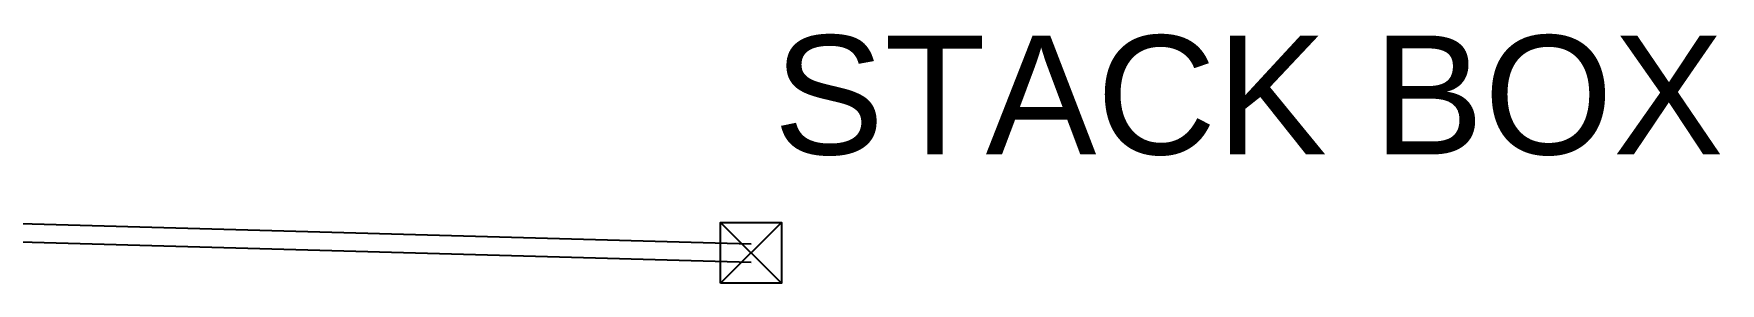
# Model space of a CAD drawing. Header units: millimetres. Extents: x -81648 to 92101, y -2749 to 46797.
# Drawn here: x 36725 to 92101, y -1608 to 6584 of the extents above; entities that cross this region are included whole.
import ezdxf

# ---------------------------------------------------------------- set-up
doc = ezdxf.new("R2010")
doc.units = ezdxf.units.MM
doc.layers.add('H19', color=4, linetype='Continuous')
doc.layers.add('nodes', color=1, linetype='Continuous')
doc.styles.get("Standard").update_dxf_attribs({"font": 'arial.ttf'})

msp = doc.modelspace()

# ---------------------------------------------------------------- linework, layer by layer
at = {"layer": 'H19'}
for p, q in [((1029.698, 1332.883), (60279.497, -310.429)), ((15701.278, 325.962), (60279.497, -910.429))]:
    msp.add_line(p, q, dxfattribs=at)
at = {"layer": 'nodes'}
for p, q in [((59279.497, 391.5), (61279.497, -1608.5)), ((59279.497, -1608.5), (61279.497, 391.5))]:
    msp.add_line(p, q, dxfattribs=at)
msp.add_lwpolyline([(59279.497, -1608.5), (59279.497, 391.5), (61279.497, 391.5), (61279.497, -1608.5)], close=True, dxfattribs=at)

# ---------------------------------------------------------------- texts
msp.add_text('STACK BOX', height=3902.5299).set_placement((61015.107, 2623.431))

doc.saveas('drawing.dxf')
